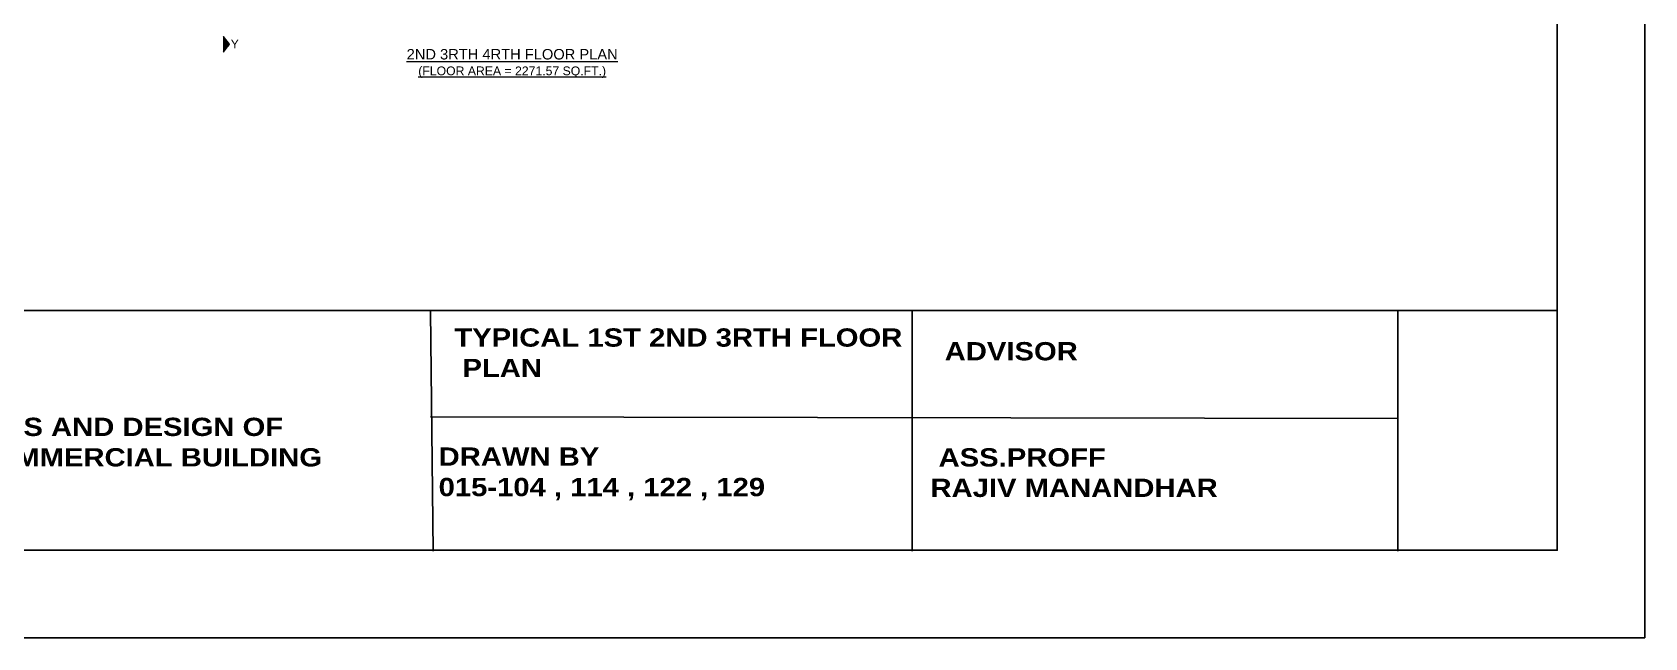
# Model space of a CAD drawing. Header units: inches. Extents: x -301229 to 1083107, y -854236 to 21026.
# Drawn here: x -192188 to -136893, y -637959 to -617193 of the extents above; entities that cross this region are included whole.
import ezdxf

# ---------------------------------------------------------------- set-up
doc = ezdxf.new("R2010")
doc.units = ezdxf.units.IN
doc.header["$MEASUREMENT"] = 0
doc.layers.add('dimension', color=25, linetype='Continuous', lineweight=20)
doc.layers.add('Text', color=2, linetype='Continuous', lineweight=20)
doc.styles.add('7 INCH', font='times.ttf', dxfattribs={"height": 7})

msp = doc.modelspace()

# ---------------------------------------------------------------- hatches: boundary and pattern name
at = {"layer": 'dimension', "ltscale": 0.5}
h = msp.add_hatch(dxfattribs=at)
h.set_pattern_fill('ANSI31', color=256, scale=22.5, angle=-90, style=0)
h.set_pattern_definition([(45, (-185625.9016, -617874.8685), (1.988738, -1.988738), [])])
h.paths.add_polyline_path([(-185625.9, -617874.87), (-185625.9, -617334.87), (-185425.02, -617604.87)])

# ---------------------------------------------------------------- linework, layer by layer
for p, q in [((-219069.3, -626740.01), (-139893.3, -626740.01)), ((-178444.33, -634993.5), (-178531.71, -626774.96)), ((-162012.33, -634993.5), (-162012.33, -626774.5)), ((-145356.33, -634993.5), (-145356.33, -626774.5)), ((-178531.71, -630387.96), (-145356.33, -630441.88))]:
    msp.add_line(p, q)
for points in [[(-222069.3, -637959.01), (-136893.3, -637959.01), (-136893.3, -577727.01), (-222069.3, -577727.01)], [(-219069.3, -634959.01), (-139893.3, -634959.01), (-139893.3, -580727.01), (-219069.3, -580727.01)]]:
    msp.add_lwpolyline(points, close=True)
msp.add_lwpolyline([(-185625.9, -617334.87), (-185625.9, -617874.87), (-185425.02, -617604.87), (-185625.9, -617334.87)], dxfattribs=at)

# ---------------------------------------------------------------- texts
at = {"char_height": 626.5465, "attachment_point": 1}
for s, width, insert in [('{\\fArial Black|b0|i0|c0|p34; \\P TYPICAL 1ST 2ND 3RTH FLOOR \\P  PLAN}', 16587.6939, (-177993.1, -626304.59)), ('   \\P{\\fArial Black|b0|i0|c0|p34;    ADVISOR\\P}     ', 16656, (-162012.33, -626774.5)), ('{\\fArial Black|b0|i0|c0|p34;       \\P       PROJECT : \\P       SEISMIC ANALYSIS AND DESIGN OF\\P       RCC FRAMED COMMERCIAL BUILDING    }', 25198.9764, (-203232.87, -628323.94)), (' \\P{\\fArial Black|b0|i0|c0|p34; DRAWN BY \\P 015-104 , 114 , 122 , 129}', 16519.3878, (-178531.71, -630387.96)), ('  \\P{\\fArial Black|b0|i0|c0|p34;   ASS.PROFF\\P  RAJIV MANANDHAR}', 16587.6939, (-161944.02, -630414.92))]:
    msp.add_mtext_dynamic_manual_height_columns(s, width=width, gutter_width=3132.73, heights=[0], dxfattribs=dict(at, insert=insert))
at = {"layer": 'Text', "attachment_point": 2, "style": '7 INCH'}
for s, insert, char_height, width in [('{\\fArial|b0|i0|c0|p34;Y}', (-185244.26, -617444.28), 300, 545.9126), ('{\\fArial|b0|i0|c0|p34;\\L2ND 3RTH 4RTH FLOOR PLAN\\P\\H0.8333x;(FLOOR AREA = 2271.57 SQ.FT.)}', (-175731.1, -617767.39), 360, 7520.7402)]:
    msp.add_mtext(s, dxfattribs=dict(at, insert=insert, char_height=char_height, width=width))

doc.saveas('drawing.dxf')
